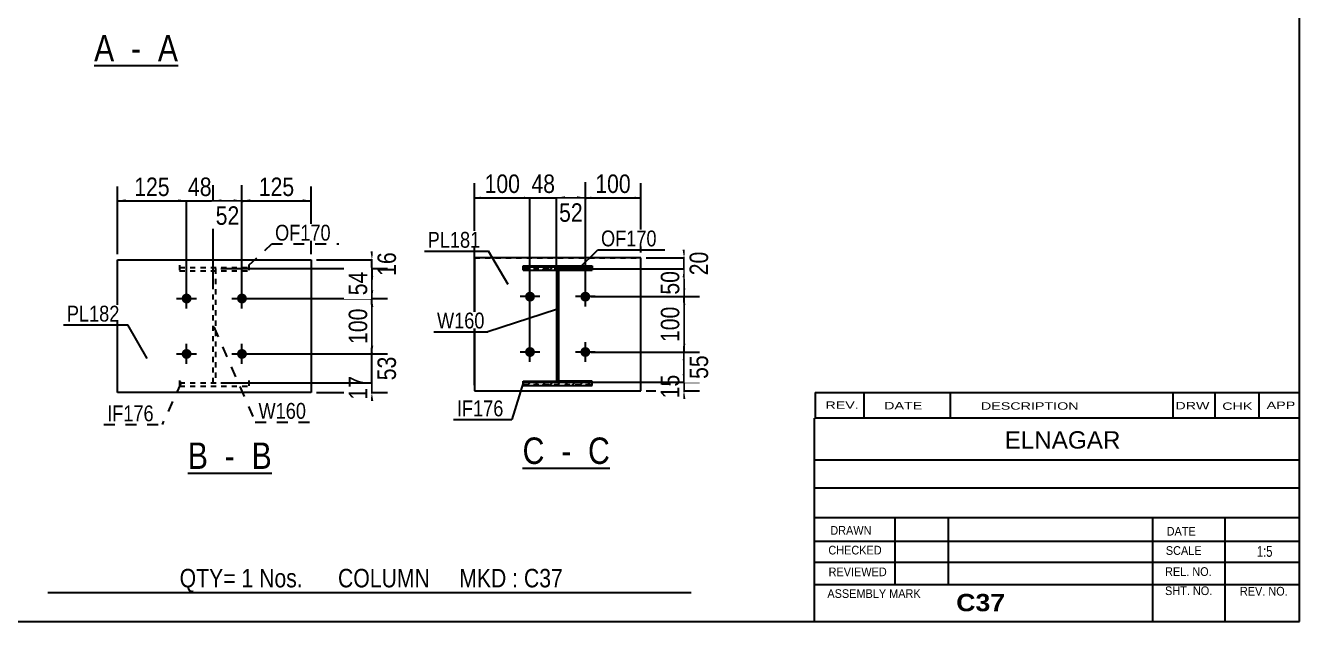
# Model space of a CAD drawing. Header units: millimetres. Extents: x -231 to 171, y -191 to 86.
# Drawn here: x -58.7 to 171.4, y -191.4 to -83.8 of the extents above; entities that cross this region are included whole.
import ezdxf

# ---------------------------------------------------------------- set-up
doc = ezdxf.new("R2010")
doc.units = ezdxf.units.MM
doc.linetypes.add('DXK_LINE_DOT1', pattern=[1.8814, 0.9407, -0.9407])
doc.linetypes.add('DXK_LINE_DOT2', pattern=[3.9198, 1.9599, -1.9599])
doc.styles.add('Arial', font='ARIAL.TTF', dxfattribs={"height": 0.2})
doc.styles.add('Arial Bold', font='ARIALBD.TTF', dxfattribs={"height": 0.2})
doc.styles.add('Arial Narrow', font='ARIALN.TTF', dxfattribs={"height": 0.2})

# ---------------------------------------------------------------- blocks, each defined once
blk = doc.blocks.new('Unknown-623536071-1209')
at = {"color": 5, "linetype": 'Continuous'}
for p, q in [((171.45, -191.45), (171.45, 85.55)), ((-228.55, -191.45), (171.45, -191.45))]:
    blk.add_line(p, q, dxfattribs=at)
blk = doc.blocks.new('Unknown-623536071-12 - 1282')
at = {"color": 7, "linetype": 'Continuous'}
blk.add_line((-46.31, -91.06), (-31.14, -91.06), dxfattribs=at)
at = {"color": 0, "linetype": 'Continuous'}
for points in [[(-42.66, -90.31), (-42.66, -85.31), (-46.31, -85.31), (-46.31, -90.31)], [(-36.29, -90.31), (-36.29, -85.31), (-41.16, -85.31), (-41.16, -90.31)], [(-31.14, -90.31), (-31.14, -85.31), (-34.79, -85.31), (-34.79, -90.31)]]:
    blk.add_wipeout(points, dxfattribs=at)
at = {"color": 6, "linetype": 'Continuous', "style": 'Arial Narrow'}
for s, height, p in [('A', 4.77, (-46.31, -90.31)), ('A', 4.77, (-34.79, -90.31)), (' - ', 4.772, (-41.16, -90.31))]:
    blk.add_text(s, height=height, dxfattribs=at).set_placement(p)
blk = doc.blocks.new('Unknown-623536071-13 - 1660')
at = {"color": 7, "linetype": 'Continuous'}
blk.add_line((-29.38, -164.64), (-14.21, -164.64), dxfattribs=at)
at = {"color": 0, "linetype": 'Continuous'}
for points in [[(-25.73, -163.89), (-25.73, -158.89), (-29.38, -158.89), (-29.38, -163.89)], [(-19.36, -163.89), (-19.36, -158.89), (-24.23, -158.89), (-24.23, -163.89)], [(-14.21, -163.89), (-14.21, -158.89), (-17.86, -158.89), (-17.86, -163.89)]]:
    blk.add_wipeout(points, dxfattribs=at)
at = {"color": 6, "linetype": 'Continuous', "style": 'Arial Narrow'}
for s, height, p in [('B', 4.77, (-29.38, -163.89)), ('B', 4.77, (-17.86, -163.89)), (' - ', 4.772, (-24.23, -163.89))]:
    blk.add_text(s, height=height, dxfattribs=at).set_placement(p)
blk = doc.blocks.new('Unknown-623536071-14 - 1786')
at = {"color": 7, "linetype": 'Continuous'}
blk.add_line((31.1, -163.74), (46.88, -163.74), dxfattribs=at)
at = {"color": 0, "linetype": 'Continuous'}
for points in [[(35.05, -162.99), (35.05, -157.99), (31.1, -157.99), (31.1, -162.99)], [(41.42, -162.99), (41.42, -157.99), (36.55, -157.99), (36.55, -162.99)], [(46.88, -162.99), (46.88, -157.99), (42.92, -157.99), (42.92, -162.99)]]:
    blk.add_wipeout(points, dxfattribs=at)
at = {"color": 6, "linetype": 'Continuous', "style": 'Arial Narrow'}
for s, height, p in [('C', 4.77, (31.1, -162.99)), ('C', 4.77, (42.92, -162.99)), (' - ', 4.772, (36.55, -162.99))]:
    blk.add_text(s, height=height, dxfattribs=at).set_placement(p)
blk = doc.blocks.new('Part-623536071-1679 - 1660')
at = {"color": 2, "linetype": 'Continuous'}
for p, q in [((-42.1, -150.12), (-42.1, -126.12)), ((-42.1, -126.12), (-7.1, -126.12)), ((-7.1, -126.12), (-7.1, -150.12)), ((-7.1, -150.12), (-42.1, -150.12))]:
    blk.add_line(p, q, dxfattribs=at)
blk = doc.blocks.new('Part-623536071-1668 - 1660')
at = {"color": 7, "linetype": 'DXK_LINE_DOT1'}
for p, q in [((-30.85, -127.08), (-30.85, -128.1)), ((-30.85, -127.51), (-18.35, -127.51)), ((-30.85, -128.1), (-18.35, -128.1)), ((-18.35, -127.08), (-18.35, -128.1))]:
    blk.add_line(p, q, dxfattribs=at)
blk = doc.blocks.new('Part-623536071-1673 - 1660')
at = {"color": 7, "linetype": 'DXK_LINE_DOT1'}
for p, q in [((-30.85, -147.94), (-30.85, -148.96)), ((-30.85, -148.37), (-18.35, -148.37)), ((-30.85, -148.96), (-18.35, -148.96)), ((-18.35, -147.94), (-18.35, -148.96))]:
    blk.add_line(p, q, dxfattribs=at)
blk = doc.blocks.new('Part-623536071-1685 - 1660')
at = {"color": 7, "linetype": 'DXK_LINE_DOT1'}
for p, q in [((-24.8, -148.37), (-24.8, -127.69)), ((-24.8, -128.12), (-24.4, -128.12)), ((-24.4, -127.69), (-24.4, -148.37))]:
    blk.add_line(p, q, dxfattribs=at)
blk = doc.blocks.new('Bolt-623536071-1687 - 1660')
at = {"linetype": 'Continuous'}
for points in [[(-30.5, -133.12, -1), (-28.7, -133.12, -1)], [(-20.5, -133.12, -1), (-18.7, -133.12, -1)], [(-30.5, -143.12, -1), (-28.7, -143.12, -1)], [(-20.5, -143.12, -1), (-18.7, -143.12, -1)]]:
    blk.add_hatch(color=3, dxfattribs=at).paths.add_polyline_path(points)
at = {"color": 3, "linetype": 'Continuous'}
for p, q in [((-31.4, -133.12), (-27.8, -133.12)), ((-29.6, -134.92), (-29.6, -131.32)), ((-21.4, -133.12), (-17.8, -133.12)), ((-19.6, -134.92), (-19.6, -131.32)), ((-29.6, -144.92), (-29.6, -141.32)), ((-19.6, -144.92), (-19.6, -141.32)), ((-31.4, -143.12), (-27.8, -143.12)), ((-21.4, -143.12), (-17.8, -143.12))]:
    blk.add_line(p, q, dxfattribs=at)
blk = doc.blocks.new('Part-623536071-1808 - 1786')
at = {"linetype": 'Continuous'}
h = blk.add_hatch(dxfattribs=at)
h.set_pattern_fill('', scale=0.3, style=0, pattern_type=0)
h.set_pattern_definition([(45, (31.1861, -148.2362), (-0.67352, 0.67352), [])])
h.paths.add_polyline_path([(43.69, -148.24), (31.19, -148.24), (31.19, -148.84), (43.69, -148.84)])
at = {"color": 2, "linetype": 'Continuous'}
for p, q in [((31.19, -148.05), (37.24, -148.05)), ((31.19, -148.24), (31.19, -148.05)), ((31.19, -148.84), (31.19, -148.24)), ((31.19, -148.24), (43.69, -148.24)), ((31.19, -148.84), (43.69, -148.84)), ((43.69, -148.05), (37.64, -148.05)), ((43.69, -148.24), (43.69, -148.05)), ((43.69, -148.84), (43.69, -148.24))]:
    blk.add_line(p, q, dxfattribs=at)
at = {"color": 7, "linetype": 'DXK_LINE_DOT1'}
for p, q in [((31.19, -148.84), (31.19, -148.24)), ((31.19, -148.64), (43.69, -148.64)), ((37.64, -148.05), (37.24, -148.05)), ((43.69, -148.84), (43.69, -148.24))]:
    blk.add_line(p, q, dxfattribs=at)
blk = doc.blocks.new('Bolt-623536071-1791 - 1786')
at = {"linetype": 'Continuous'}
for points in [[(31.54, -132.78, -1), (33.34, -132.78, -1)], [(41.54, -132.78, -1), (43.34, -132.78, -1)], [(31.54, -142.78, -1), (33.34, -142.78, -1)], [(41.54, -142.78, -1), (43.34, -142.78, -1)]]:
    blk.add_hatch(color=3, dxfattribs=at).paths.add_polyline_path(points)
at = {"color": 3, "linetype": 'Continuous'}
for p, q in [((32.44, -134.58), (32.44, -130.98)), ((42.44, -134.58), (42.44, -130.98)), ((34.24, -132.78), (30.64, -132.78)), ((44.24, -132.78), (40.64, -132.78)), ((32.44, -144.58), (32.44, -140.98)), ((42.44, -144.58), (42.44, -140.98)), ((34.24, -142.78), (30.64, -142.78)), ((44.24, -142.78), (40.64, -142.78))]:
    blk.add_line(p, q, dxfattribs=at)
blk = doc.blocks.new('Part-623536071-1796 - 1786')
at = {"linetype": 'Continuous'}
h = blk.add_hatch(dxfattribs=at)
h.set_pattern_fill('', scale=0.3, style=0, pattern_type=0)
h.set_pattern_definition([(45, (37.2361, -127.9849), (-0.67352, 0.67352), [])])
h.paths.add_polyline_path([(37.64, -127.98), (37.24, -127.98), (37.24, -148.24), (37.64, -148.24)])
at = {"color": 7, "linetype": 'DXK_LINE_DOT1'}
for p, q in [((37.64, -127.78), (37.24, -127.78)), ((37.24, -127.78), (37.24, -148.24)), ((37.64, -148.24), (37.64, -127.78)), ((37.24, -148.04), (37.64, -148.04))]:
    blk.add_line(p, q, dxfattribs=at)
at = {"color": 2, "linetype": 'Continuous'}
for p, q in [((37.64, -127.98), (37.24, -127.98)), ((37.24, -127.98), (37.24, -148.24)), ((37.64, -148.24), (37.64, -127.98)), ((37.24, -148.24), (37.64, -148.24))]:
    blk.add_line(p, q, dxfattribs=at)
blk = doc.blocks.new('Part-623536071-1803 - 1786')
at = {"color": 2, "linetype": 'Continuous'}
for p, q in [((52.44, -125.78), (22.44, -125.78)), ((22.44, -125.78), (22.44, -149.78)), ((52.44, -149.78), (52.44, -125.78)), ((22.44, -149.78), (52.44, -149.78))]:
    blk.add_line(p, q, dxfattribs=at)
at = {"color": 7, "linetype": 'DXK_LINE_DOT1'}
for p, q in [((22.44, -125.78), (52.44, -125.78)), ((22.44, -149.78), (52.44, -149.78))]:
    blk.add_line(p, q, dxfattribs=at)
blk = doc.blocks.new('Part-623536071-1813 - 1786')
at = {"linetype": 'Continuous'}
h = blk.add_hatch(dxfattribs=at)
h.set_pattern_fill('', scale=0.3, style=0, pattern_type=0)
h.set_pattern_definition([(45, (31.1861, -127.3773), (-0.67352, 0.67352), [])])
h.paths.add_polyline_path([(43.69, -127.38), (31.19, -127.38), (31.19, -127.98), (43.69, -127.98)])
at = {"color": 2, "linetype": 'Continuous'}
for p, q in [((31.19, -127.38), (31.19, -127.19)), ((31.19, -127.19), (43.69, -127.19)), ((31.19, -127.98), (31.19, -127.38)), ((31.19, -127.38), (43.69, -127.38)), ((31.19, -127.98), (43.69, -127.98)), ((43.69, -127.19), (43.69, -127.38)), ((43.69, -127.98), (43.69, -127.38))]:
    blk.add_line(p, q, dxfattribs=at)
at = {"color": 7, "linetype": 'DXK_LINE_DOT1'}
for p, q in [((31.19, -127.38), (31.19, -127.98)), ((31.19, -127.78), (37.24, -127.78)), ((37.64, -127.78), (43.69, -127.78)), ((43.69, -127.38), (43.69, -127.98))]:
    blk.add_line(p, q, dxfattribs=at)
blk = doc.blocks.new('StraightDimension-623536071-1728 - 1660')
at = {"linetype": 'Continuous'}
for points in [[(4.13, -124.62), (3.88, -126.12), (3.63, -124.62)], [(3.63, -129.19), (3.88, -127.69), (4.13, -129.19)]]:
    blk.add_hatch(color=4, dxfattribs=at).paths.add_polyline_path(points)
at = {"color": 4, "linetype": 'Continuous'}
for p, q in [((-6.1, -126.12), (6.48, -126.12)), ((3.88, -127.69), (3.88, -126.12)), ((-23.4, -127.69), (6.48, -127.69))]:
    blk.add_line(p, q, dxfattribs=at)
at = {"color": 0}
blk.add_wipeout([(8.93, -124.07), (4.03, -124.07), (4.03, -129.73), (8.93, -129.73)], dxfattribs=at)
at = {"color": 4, "style": 'Arial Narrow'}
blk.add_text('16', height=3.34, rotation=90.0002, dxfattribs=at).set_placement((8.23, -129.03))
blk = doc.blocks.new('StraightDimension-623536071-1689 - 1660')
at = {"linetype": 'Continuous'}
for points in [[(4.13, -146.87), (3.88, -148.37), (3.63, -146.87)], [(3.63, -151.62), (3.88, -150.12), (4.13, -151.62)]]:
    blk.add_hatch(color=4, dxfattribs=at).paths.add_polyline_path(points)
at = {"color": 4, "linetype": 'Continuous'}
for p, q in [((-23.4, -148.37), (6.68, -148.37)), ((3.88, -150.12), (3.88, -148.37)), ((-6.1, -150.12), (6.68, -150.12))]:
    blk.add_line(p, q, dxfattribs=at)
at = {"color": 0}
blk.add_wipeout([(3.73, -146.41), (-1.17, -146.41), (-1.17, -152.08), (3.73, -152.08)], dxfattribs=at)
at = {"color": 4, "style": 'Arial Narrow'}
blk.add_text('17', height=3.34, rotation=90.0002, dxfattribs=at).set_placement((3.03, -151.38))
blk = doc.blocks.new('StraightDimension-623536071-1697 - 1660')
at = {"linetype": 'Continuous'}
for points in [[(3.63, -144.62), (3.88, -143.12), (4.13, -144.62)], [(4.13, -146.87), (3.88, -148.37), (3.63, -146.87)]]:
    blk.add_hatch(color=4, dxfattribs=at).paths.add_polyline_path(points)
at = {"color": 4, "linetype": 'Continuous'}
for p, q in [((-18.6, -143.12), (6.48, -143.12)), ((3.88, -148.37), (3.88, -143.12)), ((-23.4, -148.37), (6.48, -148.37))]:
    blk.add_line(p, q, dxfattribs=at)
at = {"color": 0}
blk.add_wipeout([(8.93, -142.91), (4.03, -142.91), (4.03, -148.58), (8.93, -148.58)], dxfattribs=at)
at = {"color": 4, "style": 'Arial Narrow'}
blk.add_text('53', height=3.34, rotation=90.0002, dxfattribs=at).set_placement((8.23, -147.88))
blk = doc.blocks.new('StraightDimension-623536071-1705 - 1660')
at = {"linetype": 'Continuous'}
for points in [[(3.63, -134.62), (3.88, -133.12), (4.13, -134.62)], [(4.13, -141.62), (3.88, -143.12), (3.63, -141.62)]]:
    blk.add_hatch(color=4, dxfattribs=at).paths.add_polyline_path(points)
at = {"color": 4, "linetype": 'Continuous'}
for p, q in [((-18.6, -133.12), (6.68, -133.12)), ((3.88, -143.12), (3.88, -133.12)), ((-18.6, -143.12), (6.68, -143.12))]:
    blk.add_line(p, q, dxfattribs=at)
at = {"color": 0}
blk.add_wipeout([(3.73, -134.22), (-1.17, -134.22), (-1.17, -142.02), (3.73, -142.02)], dxfattribs=at)
at = {"color": 4, "style": 'Arial Narrow'}
blk.add_text('100', height=3.34, rotation=90.0002, dxfattribs=at).set_placement((3.03, -141.32))
blk = doc.blocks.new('StraightDimension-623536071-1715 - 1660')
at = {"linetype": 'Continuous'}
for points in [[(3.63, -129.19), (3.88, -127.69), (4.13, -129.19)], [(4.13, -131.62), (3.88, -133.12), (3.63, -131.62)]]:
    blk.add_hatch(color=4, dxfattribs=at).paths.add_polyline_path(points)
at = {"color": 4, "linetype": 'Continuous'}
for p, q in [((-23.4, -127.69), (6.68, -127.69)), ((3.88, -133.12), (3.88, -127.69)), ((-18.6, -133.12), (6.68, -133.12))]:
    blk.add_line(p, q, dxfattribs=at)
at = {"color": 0}
blk.add_wipeout([(3.73, -127.57), (-1.17, -127.57), (-1.17, -133.23), (3.73, -133.23)], dxfattribs=at)
at = {"color": 4, "style": 'Arial Narrow'}
blk.add_text('54', height=3.34, rotation=90.0002, dxfattribs=at).set_placement((3.03, -132.53))
blk = doc.blocks.new('StraightDimension-623536071-1742 - 1660')
at = {"linetype": 'Continuous'}
for points in [[(-40.6, -115.71), (-42.1, -115.46), (-40.6, -115.21)], [(-31.11, -115.21), (-29.61, -115.46), (-31.11, -115.71)]]:
    blk.add_hatch(color=4, dxfattribs=at).paths.add_polyline_path(points)
at = {"color": 4, "linetype": 'Continuous'}
for p, q in [((-42.1, -125.12), (-42.1, -112.86)), ((-29.61, -132.12), (-29.61, -112.86)), ((-42.1, -115.46), (-29.61, -115.46))]:
    blk.add_line(p, q, dxfattribs=at)
at = {"color": 0}
blk.add_wipeout([(-31.96, -115.31), (-31.96, -110.41), (-39.75, -110.41), (-39.75, -115.31)], dxfattribs=at)
at = {"color": 4, "style": 'Arial Narrow'}
blk.add_text('125', height=3.34, dxfattribs=at).set_placement((-39.05, -114.61))
blk = doc.blocks.new('StraightDimension-623536071-1752 - 1660')
at = {"linetype": 'Continuous'}
for points in [[(-28.11, -115.71), (-29.61, -115.46), (-28.11, -115.21)], [(-26.3, -115.21), (-24.8, -115.46), (-26.3, -115.71)]]:
    blk.add_hatch(color=4, dxfattribs=at).paths.add_polyline_path(points)
at = {"color": 4, "linetype": 'Continuous'}
for p, q in [((-29.61, -132.12), (-29.61, -112.86)), ((-24.8, -130.54), (-24.8, -112.86)), ((-29.61, -115.46), (-24.8, -115.46))]:
    blk.add_line(p, q, dxfattribs=at)
at = {"color": 0}
blk.add_wipeout([(-24.37, -115.31), (-24.37, -110.41), (-30.04, -110.41), (-30.04, -115.31)], dxfattribs=at)
at = {"color": 4, "style": 'Arial Narrow'}
blk.add_text('48', height=3.34, dxfattribs=at).set_placement((-29.34, -114.61))
blk = doc.blocks.new('StraightDimension-623536071-1763 - 1660')
at = {"linetype": 'Continuous'}
for points in [[(-23.3, -115.71), (-24.8, -115.46), (-23.3, -115.21)], [(-21.1, -115.21), (-19.6, -115.46), (-21.1, -115.71)]]:
    blk.add_hatch(color=4, dxfattribs=at).paths.add_polyline_path(points)
at = {"color": 4, "linetype": 'Continuous'}
for p, q in [((-24.8, -130.54), (-24.8, -112.66)), ((-19.6, -132.12), (-19.6, -112.66)), ((-24.8, -115.46), (-19.6, -115.46))]:
    blk.add_line(p, q, dxfattribs=at)
at = {"color": 0}
blk.add_wipeout([(-19.37, -120.51), (-19.37, -115.61), (-25.04, -115.61), (-25.04, -120.51)], dxfattribs=at)
at = {"color": 4, "style": 'Arial Narrow'}
blk.add_text('52', height=3.34, dxfattribs=at).set_placement((-24.34, -119.81))
blk = doc.blocks.new('StraightDimension-623536071-1774 - 1660')
at = {"linetype": 'Continuous'}
for points in [[(-18.1, -115.71), (-19.6, -115.46), (-18.1, -115.21)], [(-8.6, -115.21), (-7.1, -115.46), (-8.6, -115.71)]]:
    blk.add_hatch(color=4, dxfattribs=at).paths.add_polyline_path(points)
at = {"color": 4, "linetype": 'Continuous'}
for p, q in [((-19.6, -132.12), (-19.6, -112.86)), ((-7.1, -125.12), (-7.1, -112.86)), ((-19.6, -115.46), (-7.1, -115.46))]:
    blk.add_line(p, q, dxfattribs=at)
at = {"color": 0}
blk.add_wipeout([(-9.46, -115.31), (-9.46, -110.41), (-17.25, -110.41), (-17.25, -115.31)], dxfattribs=at)
at = {"color": 4, "style": 'Arial Narrow'}
blk.add_text('125', height=3.34, dxfattribs=at).set_placement((-16.55, -114.61))
blk = doc.blocks.new('StraightDimension-623536071-1868 - 1786')
at = {"linetype": 'Continuous'}
for points in [[(38.74, -115.16), (37.24, -114.91), (38.74, -114.66)], [(40.94, -114.66), (42.44, -114.91), (40.94, -115.16)]]:
    blk.add_hatch(color=4, dxfattribs=at).paths.add_polyline_path(points)
at = {"color": 4, "linetype": 'Continuous'}
for p, q in [((37.24, -127.96), (37.24, -112.11)), ((42.44, -131.78), (42.44, -112.11)), ((37.24, -114.91), (42.44, -114.91))]:
    blk.add_line(p, q, dxfattribs=at)
at = {"color": 0}
blk.add_wipeout([(42.67, -119.96), (42.67, -115.06), (37, -115.06), (37, -119.96)], dxfattribs=at)
at = {"color": 4, "style": 'Arial Narrow'}
blk.add_text('52', height=3.34, dxfattribs=at).set_placement((37.7, -119.26))
blk = doc.blocks.new('StraightDimension-623536071-1877 - 1786')
at = {"linetype": 'Continuous'}
for points in [[(43.94, -115.16), (42.44, -114.91), (43.94, -114.66)], [(50.94, -114.66), (52.44, -114.91), (50.94, -115.16)]]:
    blk.add_hatch(color=4, dxfattribs=at).paths.add_polyline_path(points)
at = {"color": 4, "linetype": 'Continuous'}
for p, q in [((42.44, -131.78), (42.44, -112.31)), ((52.44, -124.78), (52.44, -112.31)), ((42.44, -114.91), (52.44, -114.91))]:
    blk.add_line(p, q, dxfattribs=at)
at = {"color": 0}
blk.add_wipeout([(51.34, -114.76), (51.34, -109.86), (43.54, -109.86), (43.54, -114.76)], dxfattribs=at)
at = {"color": 4, "style": 'Arial Narrow'}
blk.add_text('100', height=3.34, dxfattribs=at).set_placement((44.24, -114.06))
blk = doc.blocks.new('StraightDimension-623536071-1815 - 1786')
at = {"linetype": 'Continuous'}
for points in [[(60.01, -129.28), (60.26, -127.78), (60.51, -129.28)], [(60.51, -131.28), (60.26, -132.78), (60.01, -131.28)]]:
    blk.add_hatch(color=4, dxfattribs=at).paths.add_polyline_path(points)
at = {"color": 4, "linetype": 'Continuous'}
for p, q in [((38.64, -127.78), (63.06, -127.78)), ((60.26, -132.78), (60.26, -127.78)), ((43.44, -132.78), (63.06, -132.78))]:
    blk.add_line(p, q, dxfattribs=at)
at = {"color": 0}
blk.add_wipeout([(60.11, -127.45), (55.21, -127.45), (55.21, -133.12), (60.11, -133.12)], dxfattribs=at)
at = {"color": 4, "style": 'Arial Narrow'}
blk.add_text('50', height=3.34, rotation=90.0002, dxfattribs=at).set_placement((59.41, -132.42))
blk = doc.blocks.new('StraightDimension-623536071-1887 - 1786')
at = {"linetype": 'Continuous'}
for points in [[(23.94, -115.16), (22.44, -114.91), (23.94, -114.66)], [(30.94, -114.66), (32.44, -114.91), (30.94, -115.16)]]:
    blk.add_hatch(color=4, dxfattribs=at).paths.add_polyline_path(points)
at = {"color": 4, "linetype": 'Continuous'}
for p, q in [((22.44, -148.78), (22.44, -112.31)), ((32.44, -141.78), (32.44, -112.31)), ((22.44, -114.91), (32.44, -114.91))]:
    blk.add_line(p, q, dxfattribs=at)
at = {"color": 0}
blk.add_wipeout([(31.34, -114.76), (31.34, -109.86), (23.54, -109.86), (23.54, -114.76)], dxfattribs=at)
at = {"color": 4, "style": 'Arial Narrow'}
blk.add_text('100', height=3.34, dxfattribs=at).set_placement((24.24, -114.06))
blk = doc.blocks.new('StraightDimension-623536071-1823 - 1786')
at = {"linetype": 'Continuous'}
for points in [[(60.51, -124.28), (60.26, -125.78), (60.01, -124.28)], [(60.01, -129.28), (60.26, -127.78), (60.51, -129.28)]]:
    blk.add_hatch(color=4, dxfattribs=at).paths.add_polyline_path(points)
at = {"color": 4, "linetype": 'Continuous'}
for p, q in [((53.44, -125.78), (62.86, -125.78)), ((60.26, -127.78), (60.26, -125.78)), ((38.64, -127.78), (62.86, -127.78))]:
    blk.add_line(p, q, dxfattribs=at)
at = {"color": 0}
blk.add_wipeout([(65.31, -123.95), (60.41, -123.95), (60.41, -129.62), (65.31, -129.62)], dxfattribs=at)
at = {"color": 4, "style": 'Arial Narrow'}
blk.add_text('20', height=3.34, rotation=90.0002, dxfattribs=at).set_placement((64.61, -128.92))
blk = doc.blocks.new('StraightDimension-623536071-1831 - 1786')
at = {"linetype": 'Continuous'}
for points in [[(60.51, -146.74), (60.26, -148.24), (60.01, -146.74)], [(60.01, -151.28), (60.26, -149.78), (60.51, -151.28)]]:
    blk.add_hatch(color=4, dxfattribs=at).paths.add_polyline_path(points)
at = {"color": 4, "linetype": 'Continuous'}
for p, q in [((38.64, -148.24), (63.06, -148.24)), ((60.26, -149.78), (60.26, -148.24)), ((53.44, -149.78), (63.06, -149.78))]:
    blk.add_line(p, q, dxfattribs=at)
at = {"color": 0}
blk.add_wipeout([(60.11, -146.18), (55.21, -146.18), (55.21, -151.84), (60.11, -151.84)], dxfattribs=at)
at = {"color": 4, "style": 'Arial Narrow'}
blk.add_text('15', height=3.34, rotation=90.0002, dxfattribs=at).set_placement((59.41, -151.14))
blk = doc.blocks.new('StraightDimension-623536071-1844 - 1786')
at = {"linetype": 'Continuous'}
for points in [[(60.01, -144.28), (60.26, -142.78), (60.51, -144.28)], [(60.51, -146.74), (60.26, -148.24), (60.01, -146.74)]]:
    blk.add_hatch(color=4, dxfattribs=at).paths.add_polyline_path(points)
at = {"color": 4, "linetype": 'Continuous'}
for p, q in [((43.44, -142.78), (62.86, -142.78)), ((60.26, -148.24), (60.26, -142.78)), ((38.64, -148.24), (62.86, -148.24))]:
    blk.add_line(p, q, dxfattribs=at)
at = {"color": 0}
blk.add_wipeout([(65.31, -142.68), (60.41, -142.68), (60.41, -148.34), (65.31, -148.34)], dxfattribs=at)
at = {"color": 4, "style": 'Arial Narrow'}
blk.add_text('55', height=3.34, rotation=90.0002, dxfattribs=at).set_placement((64.61, -147.64))
blk = doc.blocks.new('StraightDimension-623536071-1857 - 1786')
at = {"linetype": 'Continuous'}
for points in [[(60.01, -134.28), (60.26, -132.78), (60.51, -134.28)], [(60.51, -141.28), (60.26, -142.78), (60.01, -141.28)]]:
    blk.add_hatch(color=4, dxfattribs=at).paths.add_polyline_path(points)
at = {"color": 4, "linetype": 'Continuous'}
for p, q in [((43.44, -132.78), (63.06, -132.78)), ((60.26, -142.78), (60.26, -132.78)), ((43.44, -142.78), (63.06, -142.78))]:
    blk.add_line(p, q, dxfattribs=at)
at = {"color": 0}
blk.add_wipeout([(60.11, -133.89), (55.21, -133.89), (55.21, -141.68), (60.11, -141.68)], dxfattribs=at)
at = {"color": 4, "style": 'Arial Narrow'}
blk.add_text('100', height=3.34, rotation=90.0002, dxfattribs=at).set_placement((59.41, -140.98))
blk = doc.blocks.new('StraightDimension-623536071-1897 - 1786')
at = {"linetype": 'Continuous'}
for points in [[(33.94, -115.16), (32.44, -114.91), (33.94, -114.66)], [(35.74, -114.66), (37.24, -114.91), (35.74, -115.16)]]:
    blk.add_hatch(color=4, dxfattribs=at).paths.add_polyline_path(points)
at = {"color": 4, "linetype": 'Continuous'}
for p, q in [((32.44, -141.78), (32.44, -112.31)), ((37.24, -127.96), (37.24, -112.31)), ((32.44, -114.91), (37.24, -114.91))]:
    blk.add_line(p, q, dxfattribs=at)
at = {"color": 0}
blk.add_wipeout([(37.67, -114.76), (37.67, -109.86), (32, -109.86), (32, -114.76)], dxfattribs=at)
at = {"color": 4, "style": 'Arial Narrow'}
blk.add_text('48', height=3.34, dxfattribs=at).set_placement((32.7, -114.06))
blk = doc.blocks.new('CBS_CALLOFF-623536071-2231')
at = {"color": 7, "linetype": 'Continuous'}
blk.add_line((-54.67, -186.18), (61.56, -186.2), dxfattribs=at)
at = {"color": 3, "linetype": 'Continuous', "style": 'Arial Narrow'}
blk.add_text('QTY= 1 Nos.      COLUMN     MKD : C37', height=3.3405, dxfattribs=at).set_placement((-30.85, -185.28))
blk = doc.blocks.new('CBS_NAME_BLOG-623536071-2232')
at = {"color": 7, "linetype": 'Continuous'}
for p, q in [((83.86, -154.69), (171.37, -154.69)), ((83.86, -191.4), (83.86, -154.7)), ((83.86, -162.23), (171.38, -162.23)), ((83.93, -167.29), (171.45, -167.29)), ((83.86, -172.66), (171.37, -172.66)), ((98.38, -184.76), (98.38, -172.66)), ((108.06, -184.74), (108.06, -172.67)), ((144.98, -191.4), (144.98, -172.67)), ((158.03, -191.4), (158.03, -172.66)), ((83.86, -176.96), (171.45, -176.94)), ((83.86, -180.7), (171.37, -180.7)), ((83.86, -184.75), (171.37, -184.75)), ((83.86, -191.45), (171.45, -191.45))]:
    blk.add_line(p, q, dxfattribs=at)
at = {"color": 3, "linetype": 'Continuous', "style": 'Arial'}
blk.add_text('ELNAGAR', height=3.133, dxfattribs=at).set_placement((118.18, -160.22))
at = {"color": 3, "linetype": 'Continuous'}
for s, height, style, width, p in [('DRAWN', 1.566, 'Arial', 0.9, (86.69, -175.77)), ('DATE', 1.566, 'Arial', 0.9, (147.45, -175.93)), ('CHECKED', 1.566, 'Arial', 0.9, (86.34, -179.34)), ('SCALE', 1.566, 'Arial', 0.9, (147.3, -179.41)), ('1:5', 1.957, 'Arial Narrow', 0.9, (163.75, -179.76)), ('REVIEWED', 1.566, 'Arial', 0.9, (86.38, -183.26)), ('REL. NO.', 1.566, 'Arial', 0.9, (147.16, -183.21)), ('ASSEMBLY MARK', 1.5663, 'Arial', 0.9, (86.16, -187.19)), ('C37', 3.131, 'Arial Bold', 1.1, (109.44, -189.59)), ('SHT. NO.', 1.566, 'Arial', 0.9, (147.16, -186.67)), ('REV. NO.', 1.566, 'Arial', 0.9, (160.68, -186.76))]:
    blk.add_text(s, height=height, dxfattribs=dict(at, style=style, width=width)).set_placement(p)
blk = doc.blocks.new('CBS_REVISION-623536071-2233')
at = {"color": 7, "linetype": 'Continuous'}
for p, q in [((83.94, -150.06), (83.94, -154.69)), ((83.94, -150.07), (171.44, -150.07)), ((92.74, -150.06), (92.74, -154.69)), ((108.33, -150.06), (108.33, -154.63)), ((148.59, -150.06), (148.59, -154.69)), ((156.13, -150.06), (156.13, -154.69)), ((164.08, -150.07), (164.08, -154.69)), ((83.94, -154.69), (171.44, -154.69))]:
    blk.add_line(p, q, dxfattribs=at)
at = {"color": 7, "style": 'Arial Narrow', "width": 1.7}
for s, height, p in [('REV.', 1.326, (85.8, -153.02)), ('DATE', 1.326, (96.42, -153.13)), ('DESCRIPTION', 1.3257, (113.9, -153.19)), ('DRW', 1.326, (149.02, -153.13)), ('CHK', 1.326, (157.5, -153.22)), ('APP', 1.326, (165.51, -153.06))]:
    blk.add_text(s, height=height, dxfattribs=at).set_placement(p)
blk = doc.blocks.new('Mark-623536071-1664 - 1660')
at = {"color": 0}
blk.add_wipeout([(-3.57, -122.66), (-3.57, -119.66), (-13.61, -119.66), (-13.61, -122.66)], dxfattribs=at)
blk.add_wipeout([(-3.57, -122.66), (-3.57, -119.66), (-13.61, -119.66), (-13.61, -122.66)], dxfattribs=at)
at = {"color": 7, "linetype": 'DXK_LINE_DOT2'}
for p, q in [((-18.35, -127.08), (-14.21, -123.26)), ((-14.21, -123.26), (-2.07, -123.26))]:
    blk.add_line(p, q, dxfattribs=at)
at = {"color": 3, "style": 'Arial Narrow'}
blk.add_text('OF170', height=2.863, dxfattribs=at).set_placement((-13.61, -122.66))
blk = doc.blocks.new('Mark-623536071-1669 - 1660')
at = {"color": 7, "linetype": 'DXK_LINE_DOT2'}
blk.add_line((-30.5, -148.15), (-34.03, -155.89), dxfattribs=at)
at = {"color": 0}
blk.add_wipeout([(-35.53, -155.29), (-35.53, -152.29), (-43.94, -152.29), (-43.94, -155.29)], dxfattribs=at)
blk.add_wipeout([(-35.53, -155.29), (-35.53, -152.29), (-43.94, -152.29), (-43.94, -155.29)], dxfattribs=at)
at = {"color": 7, "linetype": 'DXK_LINE_DOT2'}
blk.add_line((-44.54, -155.89), (-34.03, -155.89), dxfattribs=at)
at = {"color": 3, "style": 'Arial Narrow'}
blk.add_text('IF176', height=2.863, dxfattribs=at).set_placement((-43.94, -155.29))
blk = doc.blocks.new('Mark-623536071-1681 - 1660')
at = {"color": 0}
blk.add_wipeout([(-8.01, -154.84), (-8.01, -151.84), (-16.6, -151.84), (-16.6, -154.84)], dxfattribs=at)
blk.add_wipeout([(-8.01, -154.84), (-8.01, -151.84), (-16.6, -151.84), (-16.6, -154.84)], dxfattribs=at)
at = {"color": 7, "linetype": 'DXK_LINE_DOT2'}
for p, q in [((-24.7, -138.25), (-17.2, -155.44)), ((-17.2, -155.44), (-7.41, -155.44))]:
    blk.add_line(p, q, dxfattribs=at)
at = {"color": 3, "style": 'Arial Narrow'}
blk.add_text('W160', height=2.863, dxfattribs=at).set_placement((-16.6, -154.84))
blk = doc.blocks.new('Mark-623536071-1675 - 1660')
at = {"color": 7, "linetype": 'Continuous'}
blk.add_line((-36.71, -143.95), (-40.21, -137.88), dxfattribs=at)
at = {"color": 0}
blk.add_wipeout([(-41.71, -137.28), (-41.71, -134.28), (-51.22, -134.28), (-51.22, -137.28)], dxfattribs=at)
blk.add_wipeout([(-41.71, -137.28), (-41.71, -134.28), (-51.22, -134.28), (-51.22, -137.28)], dxfattribs=at)
at = {"color": 7, "linetype": 'Continuous'}
blk.add_line((-51.82, -137.88), (-40.21, -137.88), dxfattribs=at)
at = {"color": 3, "style": 'Arial Narrow'}
blk.add_text('PL182', height=2.863, dxfattribs=at).set_placement((-51.22, -137.28))
blk = doc.blocks.new('Mark-623536071-1799 - 1786')
at = {"color": 7, "linetype": 'Continuous'}
blk.add_line((28.47, -130.61), (24.97, -124.55), dxfattribs=at)
at = {"color": 0}
blk.add_wipeout([(23.47, -123.95), (23.47, -120.95), (13.96, -120.95), (13.96, -123.95)], dxfattribs=at)
blk.add_wipeout([(23.47, -123.95), (23.47, -120.95), (13.96, -120.95), (13.96, -123.95)], dxfattribs=at)
at = {"color": 7, "linetype": 'Continuous'}
blk.add_line((13.36, -124.55), (24.97, -124.55), dxfattribs=at)
at = {"color": 3, "style": 'Arial Narrow'}
blk.add_text('PL181', height=2.863, dxfattribs=at).set_placement((13.96, -123.95))
blk = doc.blocks.new('Mark-623536071-1792 - 1786')
at = {"color": 0}
blk.add_wipeout([(24.22, -138.53), (24.22, -135.53), (15.64, -135.53), (15.64, -138.53)], dxfattribs=at)
blk.add_wipeout([(24.22, -138.53), (24.22, -135.53), (15.64, -135.53), (15.64, -138.53)], dxfattribs=at)
at = {"color": 7, "linetype": 'Continuous'}
for p in [(37.24, -135.12), (15.04, -139.13)]:
    blk.add_line(p, (24.82, -139.13), dxfattribs=at)
at = {"color": 3, "style": 'Arial Narrow'}
blk.add_text('W160', height=2.863, dxfattribs=at).set_placement((15.64, -138.53))
blk = doc.blocks.new('Mark-623536071-1804 - 1786')
at = {"color": 7, "linetype": 'Continuous'}
blk.add_line((31.26, -148.17), (29.15, -154.99), dxfattribs=at)
at = {"color": 0}
blk.add_wipeout([(27.65, -154.39), (27.65, -151.39), (19.24, -151.39), (19.24, -154.39)], dxfattribs=at)
blk.add_wipeout([(27.65, -154.39), (27.65, -151.39), (19.24, -151.39), (19.24, -154.39)], dxfattribs=at)
at = {"color": 7, "linetype": 'Continuous'}
blk.add_line((18.64, -154.99), (29.15, -154.99), dxfattribs=at)
at = {"color": 3, "style": 'Arial Narrow'}
blk.add_text('IF176', height=2.863, dxfattribs=at).set_placement((19.24, -154.39))
blk = doc.blocks.new('Mark-623536071-1809 - 1786')
at = {"color": 0}
blk.add_wipeout([(55.32, -123.7), (55.32, -120.7), (45.27, -120.7), (45.27, -123.7)], dxfattribs=at)
blk.add_wipeout([(55.32, -123.7), (55.32, -120.7), (45.27, -120.7), (45.27, -123.7)], dxfattribs=at)
at = {"color": 7, "linetype": 'Continuous'}
for p, q in [((41.13, -127.84), (44.67, -124.3)), ((44.67, -124.3), (56.82, -124.3))]:
    blk.add_line(p, q, dxfattribs=at)
at = {"color": 3, "style": 'Arial Narrow'}
blk.add_text('OF170', height=2.863, dxfattribs=at).set_placement((45.27, -123.7))

msp = doc.modelspace()

# ---------------------------------------------------------------- block references
for name in ['Unknown-623536071-1209', 'Part-623536071-1679 - 1660', 'Part-623536071-1803 - 1786', 'Part-623536071-1668 - 1660', 'Part-623536071-1685 - 1660', 'Part-623536071-1813 - 1786', 'Part-623536071-1796 - 1786', 'Bolt-623536071-1791 - 1786', 'Bolt-623536071-1687 - 1660', 'Part-623536071-1673 - 1660', 'Part-623536071-1808 - 1786', 'CBS_REVISION-623536071-2233', 'CBS_NAME_BLOG-623536071-2232', 'CBS_CALLOFF-623536071-2231']:
    msp.add_blockref(name, (0, 0))

# ---------------------------------------------------------------- next in the draw order: block references
for name in ['Unknown-623536071-12 - 1282', 'StraightDimension-623536071-1742 - 1660', 'StraightDimension-623536071-1887 - 1786', 'StraightDimension-623536071-1868 - 1786', 'StraightDimension-623536071-1728 - 1660', 'Mark-623536071-1675 - 1660', 'StraightDimension-623536071-1689 - 1660', 'StraightDimension-623536071-1831 - 1786', 'Mark-623536071-1669 - 1660', 'Unknown-623536071-14 - 1786', 'Unknown-623536071-13 - 1660']:
    msp.add_blockref(name, (0, 0))

# ---------------------------------------------------------------- next in the draw order: block references
for name in ['StraightDimension-623536071-1877 - 1786', 'Mark-623536071-1799 - 1786', 'StraightDimension-623536071-1844 - 1786', 'StraightDimension-623536071-1697 - 1660', 'Mark-623536071-1804 - 1786']:
    msp.add_blockref(name, (0, 0))

# ---------------------------------------------------------------- next in the draw order: block references
for name in ['StraightDimension-623536071-1815 - 1786', 'StraightDimension-623536071-1705 - 1660']:
    msp.add_blockref(name, (0, 0))

# ---------------------------------------------------------------- next in the draw order: block references
for name in ['StraightDimension-623536071-1823 - 1786', 'StraightDimension-623536071-1715 - 1660', 'StraightDimension-623536071-1857 - 1786', 'Mark-623536071-1681 - 1660']:
    msp.add_blockref(name, (0, 0))

# ---------------------------------------------------------------- next in the draw order: block references
for name in ['StraightDimension-623536071-1752 - 1660', 'StraightDimension-623536071-1897 - 1786', 'Mark-623536071-1809 - 1786']:
    msp.add_blockref(name, (0, 0))

# ---------------------------------------------------------------- next in the draw order: block references
for name in ['StraightDimension-623536071-1763 - 1660', 'Mark-623536071-1792 - 1786']:
    msp.add_blockref(name, (0, 0))

# ---------------------------------------------------------------- next in the draw order: block references
msp.add_blockref('StraightDimension-623536071-1774 - 1660', (0, 0))

# ---------------------------------------------------------------- next in the draw order: block references
msp.add_blockref('Mark-623536071-1664 - 1660', (0, 0))

doc.saveas('drawing.dxf')
